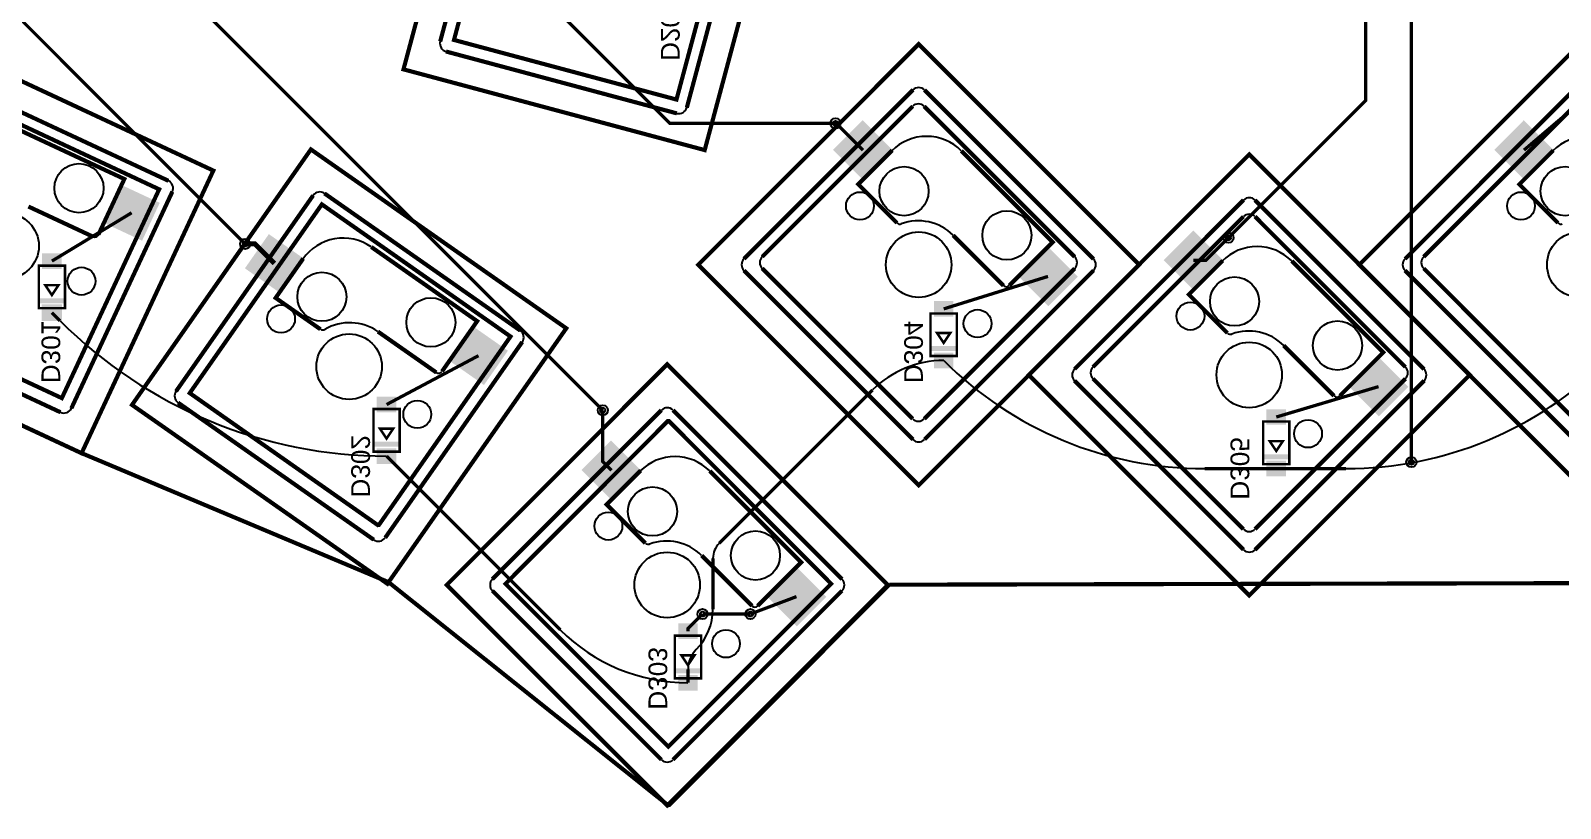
# Model space of a CAD drawing. Header units: millimetres. Extents: x 4 to 256, y 2 to 121.
# Drawn here: x 55.8 to 149.3, y 1.6 to 49.1 of the extents above; entities that cross this region are included whole.
import ezdxf

# ---------------------------------------------------------------- set-up
doc = ezdxf.new("R2010")
doc.units = ezdxf.units.MM
for name, color, linetype, true_color in [('BoardOutLine', 7, 'Continuous', 0xff00ff), ('BottomLayer', 7, 'Continuous', 0x0000ff), ('BottomPasteMaskLayer', 7, 'Continuous', 0x800000), ('BottomSilkLayer', 7, 'Continuous', 0x66cc33), ('BottomSolderMaskLayer', 7, 'Continuous', 0xaa00ff), ('Document', 7, 'Continuous', 0xffffff), ('Hole', 7, 'Continuous', 0x222222), ('Multi-Layer', 7, 'Continuous', 0xc0c0c0), ('TopLayer', 7, 'Continuous', 0xff0000), ('TopSilkLayer', 7, 'Continuous', 0xffcc00)]:
    doc.layers.add(name, color=color, linetype=linetype, true_color=true_color)
doc.styles.get("Standard").update_dxf_attribs({"font": 'arial.ttf'})

msp = doc.modelspace()

# ---------------------------------------------------------------- hatches: boundary and pattern name
at = {"layer": 'BottomLayer'}
for points in [[(106.683, 43.584), (108.486, 41.781), (106.719, 40.013), (104.915, 41.816)], [(147.069, 43.584), (148.872, 41.781), (147.105, 40.013), (145.302, 41.816)], [(61.395, 39.643), (60.339, 37.377), (62.65, 36.3), (63.706, 38.565)], [(70.412, 36.633), (72.5, 35.17), (71.066, 33.122), (68.978, 34.585)], [(126.876, 36.853), (128.679, 35.05), (126.912, 33.282), (125.109, 35.085)], [(117.99, 35.869), (116.222, 34.102), (118.025, 32.298), (119.793, 34.066)], [(57.75, 34.545), (57.75, 35.495), (56.55, 35.495), (56.55, 34.545)], [(57.75, 31.395), (57.75, 32.345), (56.55, 32.345), (56.55, 31.395)], [(112.233, 31.624), (112.233, 32.574), (111.033, 32.574), (111.033, 31.624)], [(82.886, 30.999), (81.452, 28.951), (83.541, 27.488), (84.975, 29.536)], [(112.233, 28.474), (112.233, 29.424), (111.033, 29.424), (111.033, 28.474)], [(138.183, 29.138), (136.415, 27.371), (138.218, 25.567), (139.986, 27.335)], [(78.197, 25.782), (78.197, 26.732), (76.997, 26.732), (76.997, 25.782)], [(132.553, 25.02), (132.553, 25.97), (131.353, 25.97), (131.353, 25.02)], [(78.197, 22.632), (78.197, 23.582), (76.997, 23.582), (76.997, 22.632)], [(91.316, 24.026), (93.119, 22.223), (91.352, 20.455), (89.548, 22.258)], [(132.553, 21.87), (132.553, 22.82), (131.353, 22.82), (131.353, 21.87)], [(102.623, 16.311), (100.855, 14.544), (102.658, 12.74), (104.426, 14.508)], [(96.612, 11.939), (96.612, 12.889), (95.412, 12.889), (95.412, 11.939)], [(96.612, 8.789), (96.612, 9.739), (95.412, 9.739), (95.412, 8.789)]]:
    msp.add_hatch(color=256, dxfattribs=at).paths.add_polyline_path(points)
at = {"layer": 'BottomPasteMaskLayer'}
for points in [[(106.683, 43.584), (108.486, 41.781), (106.719, 40.013), (104.915, 41.816)], [(147.069, 43.584), (148.872, 41.781), (147.105, 40.013), (145.302, 41.816)], [(61.395, 39.643), (60.339, 37.377), (62.65, 36.3), (63.706, 38.565)], [(70.412, 36.633), (72.5, 35.17), (71.066, 33.122), (68.978, 34.585)], [(126.876, 36.853), (128.679, 35.05), (126.912, 33.282), (125.109, 35.085)], [(117.99, 35.869), (116.222, 34.102), (118.025, 32.298), (119.793, 34.066)], [(57.75, 31.395), (57.75, 32.345), (56.55, 32.345), (56.55, 31.395)], [(82.886, 30.999), (81.452, 28.951), (83.541, 27.488), (84.975, 29.536)], [(138.183, 29.138), (136.415, 27.371), (138.218, 25.567), (139.986, 27.335)], [(91.316, 24.026), (93.119, 22.223), (91.352, 20.455), (89.548, 22.258)], [(102.623, 16.311), (100.855, 14.544), (102.658, 12.74), (104.426, 14.508)]]:
    msp.add_hatch(color=256, dxfattribs=at).paths.add_polyline_path(points)
at = {"layer": 'BottomSolderMaskLayer'}
for points in [[(106.683, 43.62), (108.522, 41.78), (106.719, 39.977), (104.88, 41.816)], [(147.069, 43.62), (148.908, 41.78), (147.105, 39.977), (145.266, 41.816)], [(61.383, 39.677), (60.305, 37.365), (62.662, 36.266), (63.74, 38.578)], [(70.405, 36.668), (72.536, 35.176), (71.073, 33.086), (68.942, 34.579)], [(126.876, 36.889), (128.715, 35.049), (126.912, 33.246), (125.073, 35.085)], [(117.99, 35.906), (116.186, 34.102), (118.026, 32.262), (119.829, 34.066)], [(57.775, 31.37), (57.775, 32.371), (56.525, 32.371), (56.525, 31.37)], [(82.88, 31.034), (81.417, 28.945), (83.548, 27.452), (85.01, 29.542)], [(138.183, 29.175), (136.38, 27.371), (138.219, 25.531), (140.022, 27.335)], [(91.316, 24.062), (93.155, 22.222), (91.352, 20.419), (89.513, 22.258)], [(102.623, 16.348), (100.819, 14.544), (102.659, 12.704), (104.462, 14.508)]]:
    msp.add_hatch(color=256, dxfattribs=at).paths.add_polyline_path(points)
at = {"layer": 'Document'}
for points in [[(56.35, 32.445), (56.35, 32.745), (57.95, 32.745), (57.95, 32.445)], [(110.833, 29.524), (110.833, 29.824), (112.433, 29.824), (112.433, 29.524)], [(76.797, 23.682), (76.797, 23.982), (78.397, 23.982), (78.397, 23.682)], [(131.153, 22.92), (131.153, 23.22), (132.753, 23.22), (132.753, 22.92)], [(95.212, 9.839), (95.212, 10.139), (96.812, 10.139), (96.812, 9.839)]]:
    msp.add_hatch(color=256, dxfattribs=at).paths.add_polyline_path(points)

# ---------------------------------------------------------------- linework, layer by layer
at = {"layer": 'BoardOutLine', "const_width": 0.254}
for points in [[(118.342, 105.802), (111.822, 97.085), (93.453, 102.013), (94.465, 105.79), (94.43, 105.851), (76.028, 110.763), (77.24, 115.34), (77.205, 115.401), (58.805, 120.326), (58.744, 120.291), (57.507, 115.739), (39.142, 120.646), (36.882, 112.239), (18.517, 117.146), (3.694, 61.89), (3.711, 61.838), (41.661, 31.363), (58.921, 23.307), (77.716, 15.409), (94.786, 1.788), (94.852, 1.792), (108.313, 15.253)], [(108.313, 15.253), (151.871, 15.352), (165.361, 1.902), (182.443, 15.509), (201.236, 23.407), (218.513, 31.457), (255.637, 61.763), (240.842, 117.021), (222.377, 112.114), (220.117, 120.496), (201.727, 115.614), (200.49, 120.166), (200.429, 120.201), (182.029, 115.251), (181.994, 115.19), (183.206, 110.638), (164.929, 105.751), (164.894, 105.69), (165.906, 101.888), (147.635, 96.984), (140.472, 105.802)]]:
    msp.add_lwpolyline(points, dxfattribs=at)
at = {"layer": 'BottomLayer'}
for points, const_width in [([(161.271, 53.889), (147.087, 41.798)], 0.2), ([(105.029, 43.434), (105.065, 43.434), (106.701, 41.798)], 0.2), ([(57.15, 35.02), (62.022, 37.971)], 0.2), ([(129.032, 36.449), (127.65, 35.067), (126.894, 35.067)], 0.2), ([(68.961, 36.068), (69.548, 36.068), (70.739, 34.877)], 0.3), ([(111.633, 32.099), (118.008, 34.084)], 0.2), ([(57.651, 31.369), (57.15, 31.87)], 0.2), ([(77.597, 26.257), (83.214, 29.243)], 0.2), ([(107.285, 27.148), (97.917, 17.78)], 0.2), ([(131.953, 25.495), (138.201, 27.353)], 0.2), ([(90.805, 25.908), (90.805, 22.769), (91.334, 22.24)], 0.2), ([(88.207, 12.497), (77.597, 23.107)], 0.2), ([(131.953, 22.345), (127.577, 22.345)], 0.2), ([(136.203, 22.345), (131.953, 22.345)], 0.2), ([(97.536, 16.86), (97.536, 15.113)], 0.2), ([(97.536, 15.113), (97.536, 13.756)], 0.2), ([(102.641, 14.526), (99.822, 13.462)], 0.2), ([(96.012, 12.414), (96.012, 12.573), (96.901, 13.462)], 0.2), ([(96.012, 10.077), (96.012, 9.264)], 0.2)]:
    msp.add_lwpolyline(points, dxfattribs=dict(at, const_width=const_width))
for centre, radius, start, end in [((77.597, 51.315), 28.208, 225, 270), ((111.633, 22.8), 6.149, 90, 135.00014), ((127.577, 44.892), 22.548, 225.00001, 270), ((136.203, 44.892), 22.548, 270, 314.99999), ((98.837, 16.86), 1.301, 134.99991, 179.99987), ((94.067, 13.756), 3.469, 315.00008, 0.00011), ((96.012, 20.302), 11.038, 225.00002, 270), ((97.747, 10.077), 1.734, 134.99991, 179.99987)]:
    msp.add_arc(centre, radius, start, end, dxfattribs=at)
at = {"layer": 'BottomSilkLayer', "const_width": 0.254}
for points in [[(54.417, 43.372), (61.577, 40.033), (59.992, 36.634)], [(108.773, 37.352), (106.415, 39.71), (108.486, 41.781)], [(112.708, 41.76), (118.294, 36.173), (115.642, 33.522)], [(149.159, 37.352), (146.801, 39.71), (148.872, 41.781)], [(55.717, 38.352), (59.66, 36.513)], [(112.213, 36.598), (115.289, 33.522)], [(76.661, 35.882), (83.133, 31.351), (80.982, 28.279)], [(73.552, 30.858), (70.82, 32.771), (72.5, 35.17)], [(128.966, 30.621), (126.608, 32.979), (128.679, 35.05)], [(132.901, 35.029), (138.487, 29.442), (135.835, 26.791)], [(77.07, 30.713), (80.634, 28.218)], [(132.406, 29.867), (135.482, 26.791)], [(93.406, 17.794), (91.048, 20.152), (93.119, 22.223)], [(97.341, 22.202), (102.927, 16.615), (100.275, 13.964)], [(96.846, 17.04), (99.922, 13.964)]]:
    msp.add_lwpolyline(points, dxfattribs=at)
at = {"layer": 'BottomSilkLayer', "const_width": 0.152}
for points in [[(57.15, 32.945), (57.55, 33.545), (56.75, 33.545), (57.15, 32.945)], [(111.633, 30.024), (112.033, 30.624), (111.233, 30.624), (111.633, 30.024)], [(77.597, 24.182), (77.997, 24.782), (77.197, 24.782), (77.597, 24.182)], [(131.953, 23.42), (132.353, 24.02), (131.553, 24.02), (131.953, 23.42)], [(96.012, 10.339), (96.412, 10.939), (95.612, 10.939), (96.012, 10.339)]]:
    msp.add_lwpolyline(points, close=True, dxfattribs=at)
at = {"layer": 'BottomSilkLayer'}
for centre, radius, start, end in [((110.587, 39.638), 3, 44.99992, 135.00077), ((150.973, 39.638), 3, 44.99992, 135.00077), ((110.082, 34.467), 3.013, 44.99964, 110.308), ((59.765, 36.74), 0.25, 244.9981, 335.00117), ((108.95, 37.527), 0.25, 224.99517, 290.30294), ((149.336, 37.527), 0.25, 224.99517, 290.30294), ((74.941, 33.425), 3, 54.99996, 145.00066), ((130.78, 32.907), 3, 44.99992, 135.00077), ((115.466, 33.699), 0.25, 225.00043, 314.99957), ((73.695, 31.062), 0.25, 234.99875, 300.30706), ((75.342, 28.244), 3.013, 54.99997, 120.30818), ((129.143, 30.796), 0.25, 224.99517, 290.30294), ((130.275, 27.736), 3.013, 44.99964, 110.308), ((80.777, 28.422), 0.25, 235.00566, 325.00172), ((135.659, 26.968), 0.25, 225.00043, 314.99957), ((95.219, 20.08), 3, 44.99992, 135.00077), ((93.583, 17.969), 0.25, 224.99517, 290.30294), ((94.715, 14.909), 3.013, 44.99964, 110.308), ((100.099, 14.14), 0.25, 225.00043, 314.99957)]:
    msp.add_arc(centre, radius, start, end, dxfattribs=at)
at = {"layer": 'Document'}
for points, const_width in [([(97.032, 41.801), (78.631, 46.732), (83.562, 65.133), (101.963, 60.202), (97.032, 41.801)], 0.254), ([(58.963, 23.283), (41.698, 31.334), (49.749, 48.599), (67.014, 40.548), (58.963, 23.283)], 0.254), ([(110.109, 21.328), (96.639, 34.798), (110.109, 48.268), (123.58, 34.798), (110.109, 21.328)], 0.254), ([(150.495, 21.328), (137.025, 34.798), (150.495, 48.268), (163.966, 34.798), (150.495, 21.328)], 0.254), ([(77.65, 15.309), (62.045, 26.236), (72.972, 41.841), (88.577, 30.914), (77.65, 15.309)], 0.254), ([(130.302, 14.597), (116.832, 28.067), (130.302, 41.537), (143.773, 28.067), (130.302, 14.597)], 0.254), ([(57.95, 32.145), (57.95, 34.745), (56.35, 34.745), (56.35, 32.145), (57.95, 32.145)], 0.152), ([(112.433, 29.224), (112.433, 31.824), (110.833, 31.824), (110.833, 29.224), (112.433, 29.224)], 0.152), ([(94.742, 1.77), (81.272, 15.24), (94.742, 28.71), (108.213, 15.24), (94.742, 1.77)], 0.254), ([(78.397, 23.382), (78.397, 25.982), (76.797, 25.982), (76.797, 23.382), (78.397, 23.382)], 0.152), ([(132.753, 22.62), (132.753, 25.22), (131.153, 25.22), (131.153, 22.62), (132.753, 22.62)], 0.152), ([(96.812, 9.539), (96.812, 12.139), (95.212, 12.139), (95.212, 9.539), (96.812, 9.539)], 0.152)]:
    msp.add_lwpolyline(points, close=True, dxfattribs=dict(at, const_width=const_width))
at = {"layer": 'Hole'}
for centre in [(105.029, 43.434), (129.032, 36.449), (68.961, 36.068), (90.805, 25.908), (140.208, 22.733), (96.901, 13.462), (99.822, 13.462)]:
    msp.add_circle(centre, 0.155, dxfattribs=at)
at = {"layer": 'Multi-Layer'}
for centre, radius in [((105.029, 43.434), 0.31), ((58.805, 39.472), 1.5), ((58.805, 39.472), 1.5), ((109.211, 39.288), 1.5), ((109.211, 39.288), 1.5), ((149.597, 39.288), 1.5), ((149.597, 39.288), 1.5), ((106.517, 38.39), 0.85), ((106.517, 38.39), 0.85), ((146.903, 38.39), 0.85), ((146.903, 38.39), 0.85), ((54.356, 35.941), 2), ((54.356, 35.941), 2), ((115.497, 36.594), 1.5), ((115.497, 36.594), 1.5), ((110.109, 34.798), 2), ((110.109, 34.798), 2), ((129.032, 36.449), 0.31), ((150.495, 34.798), 2), ((150.495, 34.798), 2), ((68.961, 36.068), 0.31), ((58.96, 33.794), 0.85), ((58.96, 33.794), 0.85), ((73.647, 32.841), 1.5), ((73.647, 32.841), 1.5), ((129.404, 32.557), 1.5), ((129.404, 32.557), 1.5), ((80.306, 31.279), 1.5), ((80.306, 31.279), 1.5), ((71.15, 31.489), 0.85), ((71.15, 31.489), 0.85), ((113.701, 31.206), 0.85), ((113.701, 31.206), 0.85), ((126.71, 31.659), 0.85), ((126.71, 31.659), 0.85), ((135.69, 29.863), 1.5), ((135.69, 29.863), 1.5), ((75.311, 28.575), 2), ((75.311, 28.575), 2), ((130.302, 28.067), 2), ((130.302, 28.067), 2), ((79.472, 25.661), 0.85), ((79.472, 25.661), 0.85), ((90.805, 25.908), 0.31), ((133.894, 24.475), 0.85), ((133.894, 24.475), 0.85), ((140.208, 22.733), 0.31), ((93.844, 19.73), 1.5), ((93.844, 19.73), 1.5), ((91.15, 18.832), 0.85), ((91.15, 18.832), 0.85), ((100.13, 17.036), 1.5), ((100.13, 17.036), 1.5), ((94.742, 15.24), 2), ((94.742, 15.24), 2), ((96.901, 13.462), 0.31), ((99.822, 13.462), 0.31), ((98.334, 11.648), 0.85), ((98.334, 11.648), 0.85)]:
    msp.add_circle(centre, radius, dxfattribs=at)
at = {"layer": 'TopLayer', "const_width": 0.2}
for points in [[(138.176, 73.025), (137.414, 72.263), (137.414, 44.831), (129.032, 36.449)], [(49.301, 68.961), (49.301, 55.728), (68.961, 36.068)], [(66.447, 64.262), (66.447, 50.267), (90.805, 25.908)], [(140.208, 57.531), (140.208, 22.733)], [(83.846, 54.483), (94.895, 43.434), (105.029, 43.434)], [(99.822, 13.462), (96.901, 13.462)]]:
    msp.add_lwpolyline(points, dxfattribs=at)
at = {"layer": 'TopSilkLayer', "const_width": 0.254}
for points in [[(84.652, 62.537), (80.874, 48.435)], [(95.942, 44.397), (99.721, 58.5)], [(81.227, 47.822), (95.33, 44.043)], [(64.269, 39.925), (51.036, 46.095)], [(109.756, 45.475), (99.432, 35.152)], [(120.787, 35.152), (110.463, 45.475)], [(150.142, 45.475), (139.818, 35.152)], [(109.738, 44.474), (100.546, 35.282)], [(119.638, 35.282), (110.445, 44.474)], [(150.149, 44.474), (140.957, 35.282)], [(58.34, 26.029), (64.51, 39.261)], [(85.765, 30.777), (73.805, 39.152)], [(73.109, 39.029), (64.735, 27.069)], [(129.949, 38.744), (119.625, 28.421)], [(140.98, 28.421), (130.656, 38.744)], [(120.751, 28.547), (129.944, 37.739)], [(130.651, 37.739), (139.843, 28.547)], [(100.546, 34.575), (109.738, 25.382)], [(110.445, 25.382), (119.638, 34.575)], [(140.957, 34.575), (150.149, 25.382)], [(99.432, 34.445), (109.756, 24.121)], [(110.463, 24.121), (120.787, 34.445)], [(139.818, 34.445), (150.142, 24.121)], [(44.444, 31.957), (57.676, 25.787)], [(77.513, 18.121), (85.888, 30.081)], [(119.625, 27.714), (129.949, 17.39)], [(129.944, 18.647), (120.751, 27.84)], [(139.843, 27.84), (130.651, 18.647)], [(130.656, 17.39), (140.98, 27.714)], [(64.857, 26.373), (76.817, 17.999)], [(94.389, 25.917), (84.065, 15.594)], [(105.42, 15.594), (95.096, 25.917)], [(84.065, 14.886), (94.389, 4.563)], [(95.096, 4.563), (105.42, 14.886)]]:
    msp.add_lwpolyline(points, dxfattribs=at)
for points in [[(85.336, 62.09), (85.397, 62.125), (98.95, 58.478), (95.309, 44.887), (81.717, 48.528), (85.336, 62.09)], [(50.923, 45.324), (50.989, 45.348), (63.703, 39.404), (57.757, 26.651), (45.004, 32.598), (50.923, 45.324)], [(77.131, 18.907), (77.061, 18.896), (65.572, 26.958), (73.643, 38.484), (85.169, 30.413), (77.131, 18.907)], [(94.776, 25.243), (94.847, 25.243), (104.761, 15.308), (94.811, 5.359), (84.862, 15.308), (94.776, 25.243)]]:
    msp.add_lwpolyline(points, close=True, dxfattribs=at)
at = {"layer": 'TopSilkLayer'}
for centre, start, end in [((81.357, 48.305), 164.99999, 254.99881), ((110.109, 45.122), 45.00163, 134.99837), ((95.459, 44.526), 254.99999, 344.99881), ((110.092, 44.121), 44.99958, 135.00042), ((64.057, 39.472), 335.00046, 65.00162), ((73.518, 38.742), 54.99941, 144.99986), ((130.302, 38.391), 45.00163, 134.99837), ((130.297, 37.385), 45.00163, 134.99837), ((99.785, 34.798), 135.00163, 224.99837), ((100.899, 34.928), 134.99958, 225.00042), ((119.284, 34.928), 314.99958, 45.00042), ((120.433, 34.798), 315.00163, 44.99837), ((140.172, 34.798), 135.00163, 224.99837), ((141.311, 34.928), 134.99958, 225.00042), ((85.478, 30.368), 324.99941, 54.99986), ((119.978, 28.067), 135.00163, 224.99837), ((121.105, 28.193), 134.99958, 225.00042), ((139.49, 28.193), 314.99958, 45.00042), ((140.626, 28.067), 315.00163, 44.99837), ((65.144, 26.782), 144.99941, 234.99986), ((57.887, 26.24), 245.00046, 335.00162), ((94.742, 25.564), 45.00163, 134.99837), ((110.092, 25.736), 224.99958, 315.00042), ((110.109, 24.474), 225.00163, 314.99837), ((77.104, 18.408), 234.99941, 324.99986), ((130.297, 19.001), 225.00163, 314.99837), ((130.302, 17.743), 225.00163, 314.99837), ((84.418, 15.24), 135.00163, 224.99837), ((105.066, 15.24), 315.00163, 44.99837), ((94.742, 4.916), 225.00163, 314.99837)]:
    msp.add_arc(centre, 0.5, start, end, dxfattribs=at)

# ---------------------------------------------------------------- texts
at = {"layer": 'BottomSilkLayer', "text_generation_flag": 2}
for s, p in [('D204', (94.361, 47.244)), ('D301', (56.515, 27.559)), ('D304', (109.22, 27.559)), ('D302', (75.438, 20.574)), ('D305', (129.159, 20.447)), ('D303', (93.599, 7.62))]:
    msp.add_text(s, height=1.143, rotation=270, dxfattribs=at).set_placement(p)

doc.saveas('drawing.dxf')
